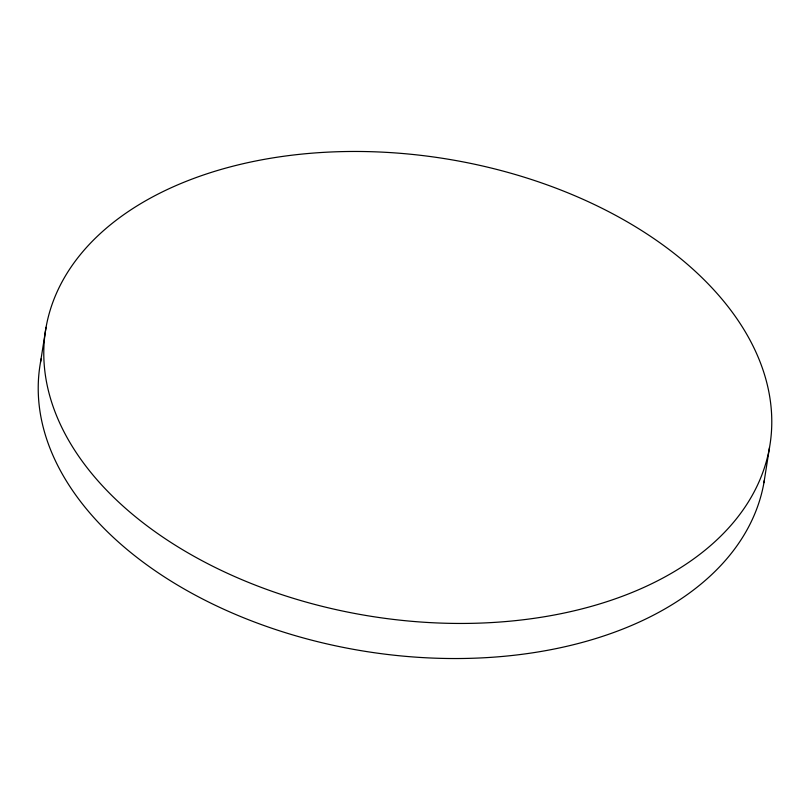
<?xml version="1.0" encoding="UTF-8"?>
<svg xmlns="http://www.w3.org/2000/svg" width="810" height="810" viewBox="0 0 810 810"><rect width="100%" height="100%" fill="white"/><g stroke="black" fill="none" stroke-linecap="round" stroke-linejoin="round"><path stroke-width="1.21" d="M40.5 362.384L46.059 327.301M763.941 482.699L769.5 447.616A366.707 231.771 9 0 0 262.146 159.752A366.707 231.771 9 0 0 191.686 555.002A366.707 231.771 9 0 0 769.5 447.616M764.356 480.279A366.707 231.771 9 0 1 360.582 650.582A366.707 231.771 9 0 1 41.188 358.769"/></g></svg>
